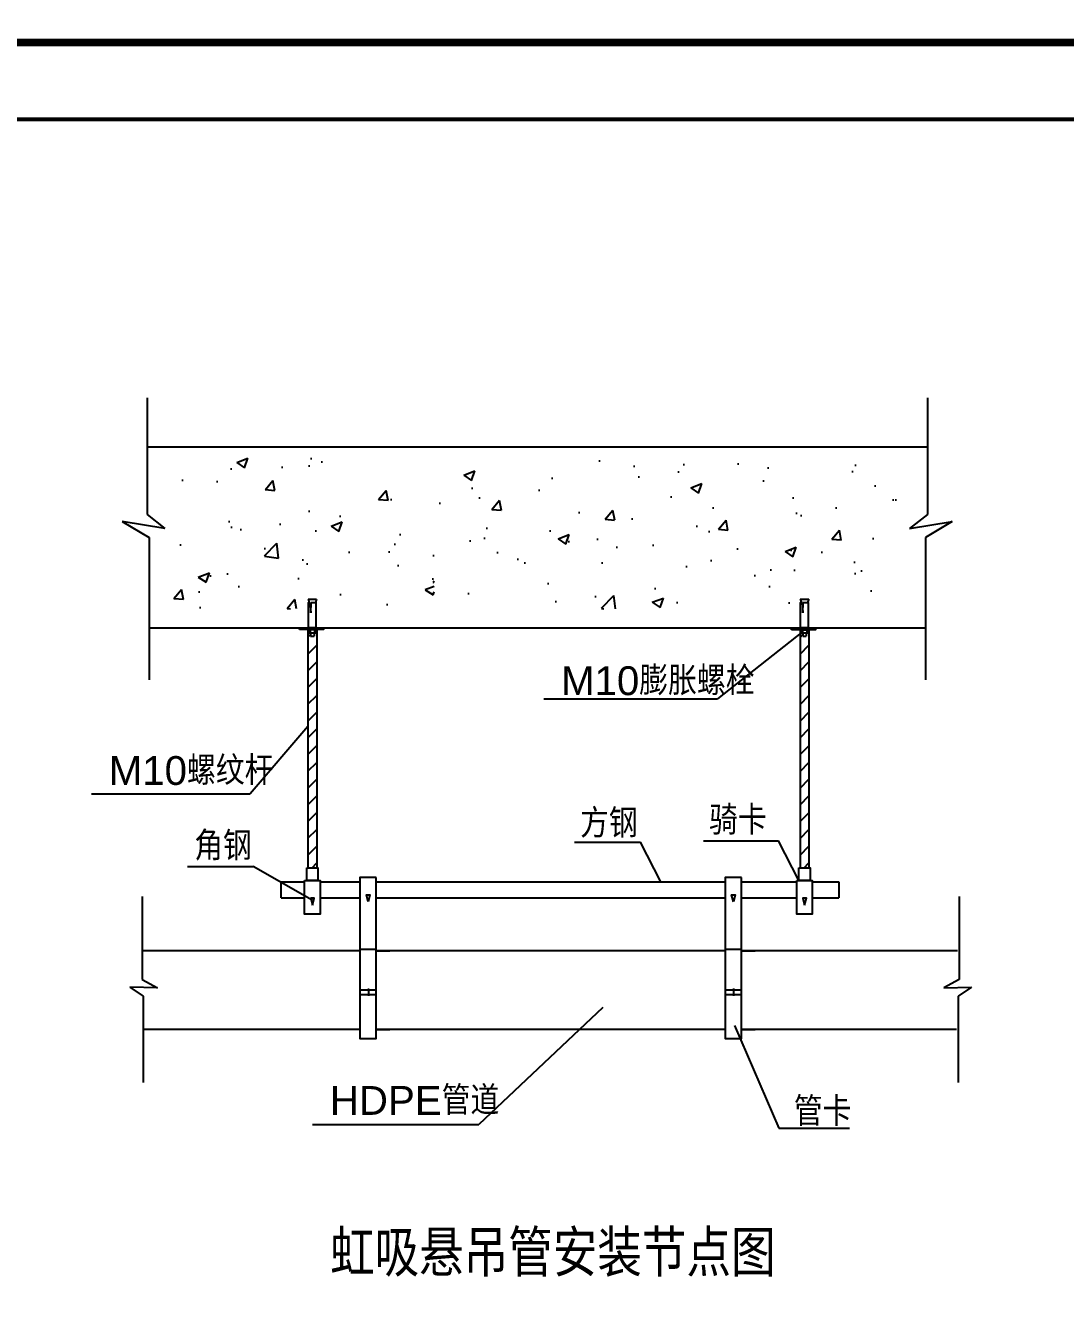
# Model space of a CAD drawing. Extents: x -452079 to 117456, y 3902 to 836955.
# Drawn here: x -310719 to -303946, y 198676 to 206927 of the extents above; entities that cross this region are included whole.
import ezdxf
from ezdxf.enums import TextEntityAlignment as Align

# ---------------------------------------------------------------- set-up
doc = ezdxf.new("R2010")
doc.units = 0
doc.header["$LTSCALE"] = 1000
doc.header["$MEASUREMENT"] = 0
for name, color, linetype in [('0-cxFrame', 155, 'Continuous'), ('PUB_TITLE', 4, 'Continuous'), ('图层1', 5, 'Continuous'), ('文本', 4, 'Continuous')]:
    doc.layers.add(name, color=color, linetype=linetype)
doc.layers.add('0-cxText', color=131, linetype='Continuous', lineweight=25)
doc.styles.add('-宋体', font='', dxfattribs={"width": 0.8})
doc.styles.add('_HZTXT', font='txt.shx', dxfattribs={"bigfont": 'hztxt.shx'})
doc.styles.add('cx_tuming', font='')
doc.styles.add('cx_tuqian1', font='')
doc.styles.add('黑体', font='', dxfattribs={"height": 12})
doc.styles.get('-宋体').set_extended_font_data('SimSun')
doc.styles.get('cx_tuming').set_extended_font_data('SimHei')
doc.styles.get('cx_tuqian1').set_extended_font_data('SimSun')
doc.styles.get('黑体').set_extended_font_data('SimHei')

# ---------------------------------------------------------------- blocks, each defined once
blk = doc.blocks.new('TK22.A1 L(Dragon)')
at = {"layer": '0-cxFrame', "color": 7, "const_width": 0.5}
blk.add_lwpolyline([(0, 0), (-841, 0), (-841, 594), (0, 594)], close=True, dxfattribs=at)
at = {"layer": '0-cxFrame', "const_width": 0.5}
blk.add_lwpolyline([(-80, 10), (-821, 10), (-821, 584), (-80, 584)], close=True, dxfattribs=at)
at = {"style": '黑体', "flags": 4}
blk.add_attdef('图幅', text='', height=3.3, dxfattribs=at).set_placement((-40, 3), align=Align.RIGHT)
at = {"layer": '0-cxText', "flags": 4}
for tag, height, style, p in [('建设单位', 3.5, 'cx_tuming', (-45, 240)), ('项目名称', 3.5, 'cx_tuming', (-45, 210)), ('子项名称', 3.5, 'cx_tuming', (-45, 180)), ('工程编号', 3.3, 'cx_tuqian1', (-35, 165)), ('图名1', 3.5, 'cx_tuming', (-45, 87)), ('图名2', 3.5, 'cx_tuming', (-45, 79)), ('图名3', 3.5, 'cx_tuming', (-45, 71)), ('出图日期', 3.3, 'cx_tuqian1', (-39, 60)), ('专业', 3.3, 'cx_tuqian1', (-55, 52)), ('图号', 3.3, 'cx_tuqian1', (-55, 44)), ('版次', 3.3, 'cx_tuqian1', (-20, 44))]:
    blk.add_attdef(tag, text='', height=height, dxfattribs=dict(at, style=style)).set_placement(p, align=Align.MIDDLE)

msp = doc.modelspace()

# ---------------------------------------------------------------- hatches: boundary and pattern name
at = {"layer": '图层1'}
h = msp.add_hatch(dxfattribs=at)
h.set_pattern_fill('AR-CONC', scale=4.048552, style=0)
h.set_pattern_definition([(50, (-468767.2, 148615.36), (737.584, -64.5302), [77.125, -848.374]), (355, (-468767.2, 148615.36), (-142.6824, 773.5027), [61.7, -678.6992]), (100.451, (-468705.7, 148610), (594.9043, 708.969), [65.546, -721.0066]), (46.1842, (-468767.2, 148821), (1097.4776, -170.2105), [115.6874, -1272.561]), (96.6356, (-468675.7, 148806.8), (961.1434, 1001.715), [98.319, -1081.51]), (351.184, (-468767.2, 148821), (961.145, 1001.7134), [92.55, -1018.049]), (21, (-468664.37, 148769.6), (613.8207, -414.0273), [77.125, -848.374]), (326, (-468664.4, 148769.6), (250.2087, 745.6945), [61.7, -678.6992]), (71.4514, (-468613.2, 148735.1), (864.0277, 331.669), [65.546, -721.0066]), (37.5, (-468767.2, 148615.36), (12.50437, 342.32547), [0, -670.4726, 0, -688.9826, 0, -681.2701]), (7.5, (-468767.2, 148615.36), (270.5229, 405.58626), [0, -392.8229, 0, -655.0476, 0, -259.6539]), (327.5, (-468996.52, 148615.36), (548.94557, -23.1931), [0, -257.083, 0, -802.0991, 0, -1064.3238]), (317.5, (-469099.35, 148615.36), (599.7087, 102.9405), [0, -334.208, 0, -532.6761, 0, -755.8242])])
h.paths.add_polyline_path([(-309815.65, 204111.08), (-309815.65, 203704.41), (-309666.7, 203763.94), (-309954.67, 203377), (-309815.65, 203423.14), (-309815.65, 203129.22), (-308057.11, 203129.22), (-308057.11, 203623.09), (-308039.9, 203623.09), (-308062.06, 203689.49), (-307898.28, 203689.49), (-307920.44, 203623.09), (-307910.61, 203623.09), (-307910.61, 203129.22), (-306817.15, 203129.22), (-306817.15, 203623.09), (-306799.94, 203623.09), (-306822.1, 203689.49), (-306658.31, 203689.49), (-306680.47, 203623.09), (-306670.64, 203623.09), (-306670.64, 203129.22), (-304957.15, 203129.22), (-304957.15, 203423.14), (-305096.17, 203377), (-304808.21, 203763.94), (-304957.15, 203704.41), (-304957.15, 204111.08)])
h = msp.add_hatch(dxfattribs=at)
h.set_pattern_fill('LINE', scale=24.291312, angle=45, style=0)
h.set_pattern_definition([(45, (-407334.93, 136772.45), (-54.53555, 54.53555), [])])
h.paths.add_polyline_path([(-308821.37, 202992.92), (-308825.99, 202992.92), (-308825.99, 202969.83), (-308839.05, 202969.83), (-308839.05, 202950.35), (-308861.24, 202950.35), (-308861.24, 202969.83), (-308875.11, 202969.83), (-308875.11, 202992.92), (-308879.43, 202992.92), (-308879.43, 201443.02), (-308821.37, 201443.02)])
h = msp.add_hatch(dxfattribs=at)
h.set_pattern_fill('LINE', scale=24.291312, angle=45, style=0)
h.set_pattern_definition([(45, (-404131.09, 136771.92), (-54.53555, 54.53555), [])])
h.paths.add_polyline_path([(-305617.53, 202992.38), (-305622.15, 202992.38), (-305622.15, 202969.3), (-305635.21, 202969.3), (-305635.21, 202949.82), (-305657.4, 202949.82), (-305657.4, 202969.3), (-305671.27, 202969.3), (-305671.27, 202992.38), (-305675.59, 202992.38), (-305675.59, 201442.49), (-305617.53, 201442.49)])
h = msp.add_hatch(color=7, dxfattribs=at)
h.paths.add_polyline_path([(-308489.43, 200649.95), (-308480.22, 200649.95), (-308481.99, 200644.67), (-308487.66, 200644.67)])
h.paths.add_polyline_path([(-308487.66, 200644.67), (-308481.99, 200644.67), (-308482.3, 200643.76), (-308487.36, 200643.76)])
h = msp.add_hatch(color=7, dxfattribs=at)
h.paths.add_polyline_path([(-306112.14, 200649.95), (-306102.92, 200649.95), (-306104.7, 200644.67), (-306110.37, 200644.67)])
h.paths.add_polyline_path([(-306110.37, 200644.67), (-306104.7, 200644.67), (-306105.01, 200643.76), (-306110.06, 200643.76)])

# ---------------------------------------------------------------- linework, layer by layer
at = {"layer": '图层1', "color": 7}
for p, q in [((-309926.24, 204501.58), (-309926.24, 203741.68)), ((-304846.37, 204501.58), (-304846.37, 203741.68)), ((-309926.24, 204183.67), (-304846.37, 204183.67)), ((-309926.24, 203741.68), (-309810.25, 203651.53)), ((-304846.37, 203741.68), (-304962.36, 203651.53)), ((-309810.25, 203651.53), (-310087.33, 203696.61)), ((-310087.33, 203696.61), (-309913.35, 203593.57)), ((-304962.36, 203651.53), (-304685.28, 203696.61)), ((-304685.28, 203696.61), (-304859.26, 203593.57)), ((-309913.35, 203593.57), (-309913.35, 202666.25)), ((-304859.26, 203593.57), (-304859.26, 202666.25)), ((-308877.45, 203191.99), (-308822.84, 203191.99)), ((-308877.45, 203191.99), (-308870.06, 203169.85)), ((-308865.99, 203169.85), (-308861.1, 203102.14)), ((-308861.1, 203102.14), (-308858.44, 203169.85)), ((-308822.84, 203191.99), (-308830.23, 203169.85)), ((-305673.61, 203191.46), (-305619, 203191.46)), ((-305673.61, 203191.46), (-305666.22, 203169.32)), ((-305662.15, 203169.32), (-305657.26, 203101.61)), ((-305657.26, 203101.61), (-305654.6, 203169.32)), ((-305619, 203191.46), (-305626.39, 203169.32)), ((-309913.35, 203004.64), (-304859.26, 203004.64)), ((-308879.43, 202992.92), (-308879.43, 201443.02)), ((-308864.06, 202992.92), (-308864.06, 202969.83)), ((-308861.24, 202969.83), (-308861.24, 202950.35)), ((-308839.05, 202969.83), (-308839.05, 202950.35)), ((-308836.01, 202992.92), (-308836.01, 202969.83)), ((-308821.37, 202992.92), (-308821.37, 201443.02)), ((-305675.59, 202992.38), (-305675.59, 201442.49)), ((-305660.22, 202992.38), (-305660.22, 202969.3)), ((-305657.4, 202969.3), (-305657.4, 202949.82)), ((-305635.21, 202969.3), (-305635.21, 202949.82)), ((-305632.18, 202992.38), (-305632.18, 202969.3)), ((-305617.53, 202992.38), (-305617.53, 201442.49)), ((-309052.88, 201350.6), (-308900.46, 201350.6)), ((-309052.88, 201246.47), (-309052.88, 201350.6)), ((-308799.57, 201350.6), (-308540.51, 201350.6)), ((-308434.81, 201350.6), (-306163.22, 201350.6)), ((-306057.52, 201350.6), (-305696.63, 201350.6)), ((-305595.73, 201350.6), (-305423.86, 201350.6)), ((-305423.86, 201350.6), (-305423.86, 201246.47)), ((-309957.43, 201255.04), (-309957.43, 200714.93)), ((-309052.88, 201246.47), (-308900.46, 201246.47)), ((-308799.57, 201246.47), (-308540.51, 201246.47)), ((-308434.81, 201246.47), (-306163.22, 201246.47)), ((-306057.52, 201246.47), (-305696.63, 201246.47)), ((-305595.73, 201246.47), (-305423.86, 201246.47)), ((-304640.6, 201255.04), (-304640.6, 200714.93)), ((-308434.81, 200911.11), (-308540.51, 200911.11)), ((-306057.52, 200911.11), (-306163.22, 200911.11)), ((-308540.51, 200900.74), (-309949.17, 200900.74)), ((-306163.22, 200900.74), (-308434.81, 200900.74)), ((-308434.81, 200900.74), (-308345.9, 200900.74)), ((-306057.52, 200900.74), (-305968.61, 200900.74)), ((-304650.87, 200900.74), (-306057.52, 200900.74)), ((-309859.17, 200660.37), (-310039.31, 200665.83)), ((-310039.31, 200665.83), (-309951.97, 200605.82)), ((-309957.43, 200714.93), (-309859.17, 200660.37)), ((-304640.6, 200714.93), (-304738.86, 200660.37)), ((-304738.86, 200660.37), (-304558.72, 200665.83)), ((-304558.72, 200665.83), (-304646.06, 200605.82)), ((-309951.97, 200605.82), (-309951.97, 200043.88)), ((-308434.81, 200644.67), (-308540.51, 200644.67)), ((-308434.81, 200614.85), (-308540.51, 200614.85)), ((-308489.43, 200649.95), (-308487.36, 200643.76)), ((-308480.22, 200649.95), (-308489.43, 200649.95)), ((-308482.3, 200643.76), (-308487.36, 200643.76)), ((-308484.82, 200643.76), (-308484.82, 200608.7)), ((-308480.22, 200649.95), (-308482.3, 200643.76)), ((-306057.52, 200644.67), (-306163.22, 200644.67)), ((-306057.52, 200614.85), (-306163.22, 200614.85)), ((-306112.14, 200649.95), (-306110.06, 200643.76)), ((-306102.92, 200649.95), (-306112.14, 200649.95)), ((-306105.01, 200643.76), (-306110.06, 200643.76)), ((-306107.53, 200643.76), (-306107.53, 200608.7)), ((-306102.92, 200649.95), (-306105.01, 200643.76)), ((-304646.06, 200605.82), (-304646.06, 200043.88)), ((-308540.51, 200390.51), (-309955.38, 200390.51)), ((-306163.22, 200390.51), (-308434.81, 200390.51)), ((-308434.81, 200390.51), (-308345.9, 200390.51)), ((-306057.52, 200390.51), (-305968.61, 200390.51)), ((-304657.04, 200390.51), (-306057.52, 200390.51))]:
    msp.add_line(p, q, dxfattribs=at)
for points in [[(-308858.44, 203169.85), (-308826.95, 203169.85), (-308826.95, 203005.17), (-308875.8, 203005.17), (-308875.8, 203169.85), (-308865.99, 203169.85)], [(-305654.6, 203169.32), (-305623.11, 203169.32), (-305623.11, 203004.64), (-305671.96, 203004.64), (-305671.96, 203169.32), (-305662.15, 203169.32)], [(-308934.21, 202992.92), (-308934.21, 203004.64), (-308778.01, 203004.64), (-308778.01, 202992.92), (-308934.21, 202992.92)], [(-305730.37, 202992.38), (-305730.37, 203004.11), (-305574.17, 203004.11), (-305574.17, 202992.38), (-305730.37, 202992.38)], [(-308861.24, 202950.35), (-308839.05, 202950.35)], [(-305657.4, 202949.82), (-305635.21, 202949.82)]]:
    msp.add_lwpolyline(points, dxfattribs=at)
for points in [[(-308875.11, 202992.92), (-308825.99, 202992.92), (-308825.99, 202969.83), (-308875.11, 202969.83)], [(-305671.27, 202992.38), (-305622.15, 202992.38), (-305622.15, 202969.3), (-305671.27, 202969.3)], [(-308886.19, 201443.02), (-308814.17, 201443.02), (-308814.17, 201360.13), (-308886.19, 201360.13)], [(-305682.35, 201442.49), (-305610.34, 201442.49), (-305610.34, 201359.6), (-305682.36, 201359.6)], [(-308900.46, 201360.13), (-308799.57, 201360.13), (-308799.57, 201140.14), (-308900.46, 201140.14)], [(-308434.81, 201378.88), (-308540.51, 201378.88), (-308540.51, 200329.94), (-308434.81, 200329.94)], [(-306057.52, 201378.88), (-306163.22, 201378.88), (-306163.22, 200329.94), (-306057.52, 200329.94)], [(-305696.63, 201359.6), (-305595.73, 201359.6), (-305595.73, 201139.6), (-305696.63, 201139.6)], [(-308849.91, 201199.09), (-308838.05, 201244.7), (-308860.74, 201244.7)], [(-308486.48, 201220), (-308498.34, 201265.61), (-308475.65, 201265.61)], [(-306109.19, 201220), (-306121.05, 201265.61), (-306098.36, 201265.61)], [(-305646.07, 201198.56), (-305634.21, 201244.17), (-305656.9, 201244.17)]]:
    msp.add_lwpolyline(points, close=True, dxfattribs=at)
at = {"layer": '文本', "color": 4}
for p, q in [((-305657.56, 202979.74), (-306213.25, 202542.43)), ((-307343.24, 202542.43), (-306213.25, 202542.43)), ((-308879.43, 202361.49), (-309254.57, 201924.18)), ((-310287.73, 201924.18), (-309254.57, 201924.18)), ((-307144.29, 201608.27), (-306714.96, 201608.27)), ((-306581.48, 201350.6), (-306714.96, 201608.27)), ((-306302.87, 201617.27), (-305815.84, 201617.27)), ((-305682.36, 201359.6), (-305815.84, 201617.27)), ((-309663.19, 201450.33), (-309234.86, 201450.33)), ((-308850.48, 201231.12), (-309234.86, 201450.33)), ((-306958.19, 200532.17), (-307765.4, 199770.44)), ((-306101.95, 200414.67), (-305812.86, 199746.97)), ((-308848.24, 199770.44), (-307765.4, 199770.44)), ((-305812.86, 199746.97), (-305354.42, 199746.97))]:
    msp.add_line(p, q, dxfattribs=at)

# ---------------------------------------------------------------- block references
at = {"layer": '0-cxFrame'}
for p, xscale, yscale, zscale in [((-244098.56, 206814.62), 100, 100, 100), ((-286148.56, 177114.62), 50, 50, 50)]:
    msp.add_blockref('TK22.A1 L(Dragon)', p, dxfattribs=dict(at, xscale=xscale, yscale=yscale, zscale=zscale))

# ---------------------------------------------------------------- texts
at = {"layer": 'PUB_TITLE', "color": 7, "style": '-宋体', "width": 0.8}
msp.add_text('虹吸悬吊管安装节点图', height=265.823, dxfattribs=at).set_placement((-308735.43, 198809.52))
at = {"layer": '文本', "color": 4, "width": 2429.1312, "attachment_point": 1, "style": '_HZTXT'}
for s, insert, char_height in [('{\\fArial|b0|i0|c0|p32;M10}膨胀螺栓', (-307231.62, 202753.94), 187.6193), ('{\\fArial|b0|i0|c0|p32;M10}螺纹杆', (-310176.1, 202169.25), 187.6193), ('方钢', (-307106.94, 201825.72), 187.619), ('骑卡', (-306267.76, 201846.09), 187.619), ('角钢', (-309619.03, 201678.49), 187.619), ('{\\fArial|b0|i0|c0|p32;HDPE}管道', (-308736.61, 200021.44), 187.6193), ('管卡', (-305715.81, 199949.84), 187.619)]:
    msp.add_mtext(s, dxfattribs=dict(at, insert=insert, char_height=char_height))

doc.saveas('drawing.dxf')
